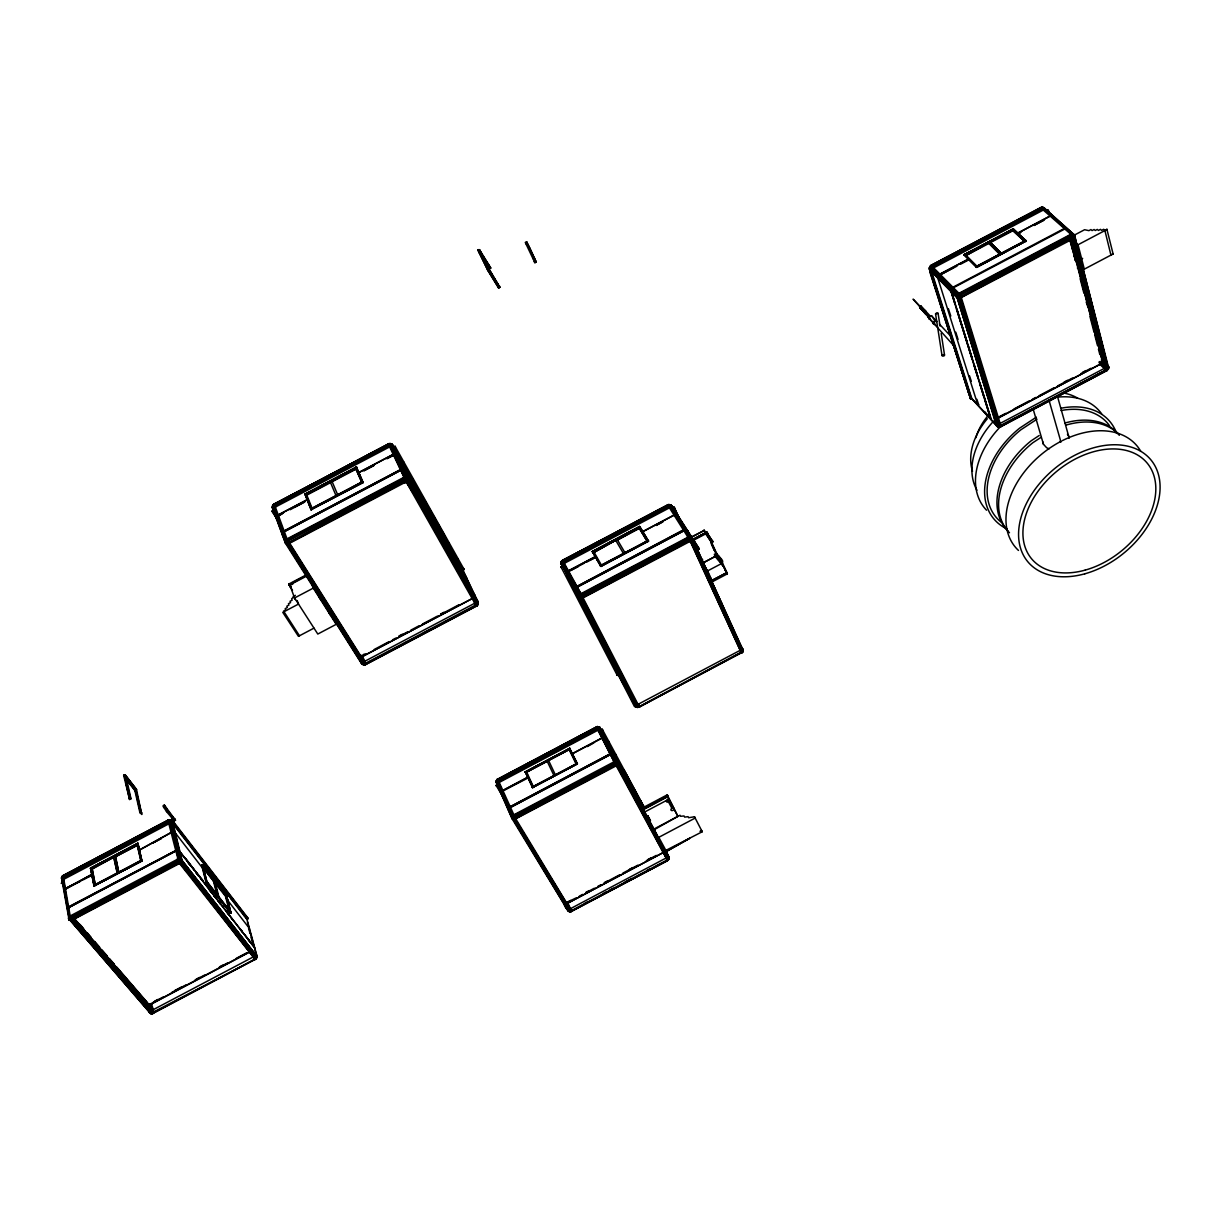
<?xml version="1.0" encoding="UTF-8"?>
<svg xmlns="http://www.w3.org/2000/svg" width="1221" height="1221" viewBox="0 0 1221 1221"><rect width="100%" height="100%" fill="white"/><g stroke="black" fill="none" stroke-linecap="round" stroke-linejoin="round"><path stroke-width="1.5" d="M695.909 551.648L689.01 536.736L668.803 505.082C667.49 503.266 666.864 507.081 668.787 505.723C666.025 505.509 670.482 503.479 671.581 505.631L692.215 537.82L690.552 541.315L741.529 653.189L690.369 541.651L686.614 541.346M725.289 569.764L724.664 568.528L726.388 572.039L724.938 569.78M719.093 558.928L719.627 559.874M722.939 565.476L722.237 563.995L723.32 566.117M724.145 567.628L723.427 566.223L724.572 568.36M725.076 569.184L724.48 568.635M617.795 762.163L617.795 764.148L616.223 765.826L615.796 765.155L514.743 818.97L570.344 911.049L571.687 911.354L515.781 818.833M623.473 770.359L630.86 785.881L631.929 785.317L623.748 770.039L644.001 808.531L637.423 797.862M129.991 798.107L124.435 774.862L129.64 798.213L130.998 798.763L129.579 799.511L123.642 775.289L135.073 789.804L136.172 793.894M639.529 706.623L638.339 704.181L639.529 706.623L637.423 707.493L635.53 706.318L560.958 562.347L562.683 560.897L561.507 561.156L561.034 563.293L578.907 596.214L583.073 597.893L690.43 541.193C696.184 536.446 686.217 536.568 687.408 537.423M290.171 543.956L364.179 661.37L365.247 664.789L361.706 663.644L360.332 660.118M718.62 557.448L718.085 556.12L718.787 557.615M61.554 878.677L62.836 876.266L61.554 878.021L69.109 919.993L72.36 920.313L152.274 1012.728C156.41 1016.086 149.679 999.755 151.633 1003.952L249.786 952.014M68.452 918.284L150.595 1013.506L256.196 958.729L257.082 956.776L180.769 858.928L177.442 859.294L70.177 915.964C66.682 917.337 69.414 921.962 72.436 920.085L179.548 863.491L169.368 819.657L179.533 863.461L255.143 959.401M423.275 497.649L422.558 497.283L429.853 512.545L428.892 512.82L451.007 552.106L452.121 552.258L451.526 551.098M452.289 552.075L445.1 536.813L422.558 497.283L422.039 498.29L429.029 512.988M583.15 598.046L580.021 598.305L578.891 596.916L580.875 593.727L688.201 537.057L690.43 541.193L667.582 504.838L561.996 560.653L583.073 597.893L639.026 706.272M562.332 560.637L561.66 561.904L579.563 594.81L583.073 597.893L582.249 598.061L579.273 597.374L581.196 594.291L688.552 537.606L692.048 537.82M61.447 878.082L61.798 876.968M202.93 865.216L201.786 865.735L206.059 882.478L230.769 913.125L230.326 912.011M327.167 483.791L305.876 495.009L304.914 494.139L305.983 494.368M498.305 779.731L497.161 779.425L513.095 816.04L571.52 911.446L667.521 860.637L668.925 857.127L666.223 851.678M721.825 563.232L722.145 563.934L721.458 562.591M723.015 566.269L722.13 564.331L722.969 566.239M724.48 568.452L724.114 567.353M570.94 911.583C569.123 911.721 563.659 907.722 564.224 902.731L567.902 903.067L663.354 852.502L567.902 903.067M617.734 763.98L618.04 762.866M169.49 819.703L168.116 820.924L179.136 863.644L181.441 859.263L172.039 820.924L169.688 819.84L171.825 820.436M624.282 770.466L643.91 807.249M724.084 567.322L723.305 566.422M724.923 569.612L725.656 570.451M711.98 580.83L712.515 581.684L727.365 573.839L726.419 571.672M453.388 552.686L461.736 567.567L478.144 602.197L477.854 603.861L365.079 663.568C364.285 665.292 367.033 664.651 364.972 663.4L289.423 543.589C285.867 546.138 283.119 540.445 286.996 538.919L403.815 477.38L407.997 477.655L406.181 481.852L289.53 543.314L287.24 539.514L274.206 503.891L389.987 443.559L405.616 476.877L406.166 481.837L475.778 604.929C477.64 609.248 472.466 599.404 475.824 605.128L477.121 605.708L477.915 601.541L405.219 471.306M388.858 445.253L388.202 443.864L406.15 481.837L388.98 443.559L274.603 504.075L273.763 506.272M596.626 727.197C598.458 726.113 603.464 728.189 596.993 727.167M570.115 908.683L571.107 910.851L667.139 859.966C671.642 859.645 666.254 852.06 665.353 850.518M691.651 540.598L692.215 537.82L743.131 651.114L638.308 707.081L634.447 706.516L566.636 574.572L567.399 574.175L636.843 707.325M692.338 539.178L692.139 537.698M93.819 885.82L94.551 885.011L91.224 868.192L90.43 868.223L137.881 843.238L141.88 860.805L137.805 843.223L90.491 868.192L94.032 886.08L141.88 860.805L93.834 885.927L141.804 861.126L137.805 843.223M137.317 844.276L137.607 843.299M697.786 549.313C700.152 546.184 698.137 552.762 696.611 547.481M123.87 775.442L125.32 775.03L136.218 789.163M356.166 467.139L362.973 482.753L311.004 509.661L311.233 508.577L362.255 481.73L363.095 482.341L356.44 467.002L355.952 468.055M356.669 468.254L356.44 467.002L304.945 494.078L311.004 509.661L363.156 482.188L310.928 509.584M706.089 534.203L707.646 533.379L706.089 534.203L711.385 542.338L712.85 541.361L711.385 542.338M569.383 748.641L577.396 763.812L532.417 787.606L532.905 786.69L525.274 771.748L532.463 787.667L577.396 763.934L569.642 748.275L569.337 749.221M569.856 748.519L525.305 771.977L569.719 748.259M601.098 566.422L592.368 551.404L593.07 552.289L639.819 527.609L639.712 526.495L648.534 541.086L601.098 566.422L592.368 551.404L639.651 526.465L592.246 551.648M639.285 527.441L639.59 526.48L648.473 541.147L600.656 566.361M721.153 563.537C702.457 543.024 729.288 562.118 721.077 562.652C723.87 567.139 718.421 551.404 716.788 555.631L702.64 563.095L717.49 555.265L706.898 532.097L691.88 539.987L706.745 532.081L708.272 535.5M1025.045 240.812L1026.296 240.873L976.388 267.262L976.708 266.3M1012.987 229.609L1013.277 228.663L1013.369 229.914L989.987 242.002L1001.663 253.678L989.987 242.002M741.437 653.128L743.177 650.549L740.262 644.795M497.283 779.257L496.81 780.738L512.255 816.01L515.521 818.955L616.697 765.582L621.55 774.541M931.119 265.293L1041.94 207.219L1072.45 233.837C1074.648 238.644 1072.633 239.224 1070.878 234.34L1040.521 207.601L931.119 265.293L958.958 293.284L961.37 297.573L956.592 296.84L929.593 269.108C929.242 266.743 931.425 265.049 929.99 267.521L957.02 295.223L961.339 297.558L1000.777 425.503L999.236 427.014L996.321 425.412L956.699 296.031L958.958 293.284L1070.817 234.279C1073.763 232.173 1076.876 237.332 1073.32 238.69L1107.142 370.406L1000.365 426.617L996.611 425.976M639.056 706.822C628.494 705.372 642.246 708.531 638.201 706.516L582.249 597.878L690.124 540.537M1098.9 362.164L1107.142 370.406L1000.961 426.694L1001.159 425.366L999.251 423.84L1000.777 425.564L1000.289 426.968L999.19 426.587M476.999 605.814L477.533 604.349M925.304 311.309C927.166 312.958 922.786 313.019 925.381 310.577L924.282 311.157L925.06 313.507L929.944 318.727M920.115 306.959L913.094 299.145L920.42 306.7M496.321 782.554L496.123 782.035M567.551 910.194C569.841 911.873 572.618 911.98 568.36 911.019L512.515 818.207L514.102 816.269L614.682 763.049L618.253 762.637L616.712 765.155L616.132 765.72L615.567 761.339L598.076 727.182L597.252 726.556L596.489 727.792M929.303 268.681L929.517 267.216M152.625 1012.636L152.747 1013.644L151.786 1010.454L73.504 919.825M1070.786 232.021L1074.938 235.851L1073.32 238.69M583.073 597.893L579.136 595.497L561.248 562.576L562.438 561.202M563.308 561.172L562.652 560.195L669.673 504.716L671.046 505.219L691.284 536.874L690.445 541.178L689.819 536.584L669.596 504.945L667.979 504.884M561.019 563.98L560.943 562.957L618.375 674.816L617.277 675.411L616.758 674.45M742.17 652.548C742.627 648.885 743.696 656.013 740.018 650.228M256.975 955.616L255.815 959.111L254.182 959.034L253.922 956.592L151.786 1010.454M364.423 664.926C368.162 661.507 357.494 654.578 365.873 653.876M1074.526 236.981L1074.083 237.698L1074.48 235.302M497.649 779.715L496.199 780.952L511.858 816.605L515.521 818.955L511.66 817.231L496.23 781.959L497.878 779.425M62.225 876.556L62.21 877.441L62.775 876.586M1073 239.24L1072.114 239.637L1105.387 367.597C1107.737 373.962 1111.247 362.164 1107.065 369.383L998.473 426.541L997.084 426.404L970.085 396.901L970.13 395.451M1108.256 369.124L1108.637 366.697M477.945 603.647L477.426 605.387L475.839 605.112L472.481 597.618M569.307 748.916L576.404 763.69L532.585 786.782M134.982 789.682L136.523 789.773L135.409 790.536L123.642 775.442L125.244 774.953L136.477 789.392L141.789 814.514L135.775 789.27L136.523 789.773M136.279 789.346L134.875 790.567L139.911 812.652L141.483 813.201M405.418 481.242L407.066 481.471L476.541 604.487C474.389 607.173 479.777 603.876 477.915 601.541M150.214 1012.728L152.167 1013.766L153.403 1012.316M355.906 467.674L362.042 482.036L355.998 467.368M666.101 857.829L666.819 860.179L667.979 860.347L668.269 858.821L617.414 764.789L615.247 764.56L615.72 765.872M275.397 505.006L273.535 504.349L286.218 539.453L289.316 543.421L285.012 541.651L272.39 507.188L272.665 505.54L274.374 505.036M364.972 663.4L361.538 663.583L285.378 543.131L272.451 507.967L273.336 504.731L274.618 504.685M138.049 844.306L138.019 843.482L90.461 868.375M682.524 523.763L682.203 524.297M970.085 396.901L969.581 394.719M246.154 917.765L246.245 916.62M254.853 959.202L256.532 957.401M256.196 958.729L257.036 956.196L246.734 918.467L172.985 823.213L174.145 822.603L247.832 917.887L247.024 919.55L173.26 824.297L174.145 822.603M168.147 820.024L63.156 875.533L70.177 915.964L72.436 920.085M408.562 480.586L408.47 478.266L392.552 444.719L390.705 443.772M648.549 541.025L647.451 540.872L639.255 527.35M480.57 251.45L479.059 252.228L487.698 269.963L497.97 286.691L499.481 285.897L499.481 287.561L488.308 269.353L489.148 269.322L499.633 287.454L498.611 288.019L487.652 270.116L489.102 269.169L499.847 287.149M489.102 269.658L478.953 249.649L488.598 269.032M488.919 269.475L487.881 270.513L477.915 250.152L479.639 249.786M1108.347 369.383L1108.363 366.926M618.223 674.343L635.53 706.318C637.759 707.31 640.628 706.944 636.721 706.852M475.839 605.112L477.716 604.883L477.67 603.342L408.211 480.158L404.746 479.532M1106.959 370.528L1107.752 368.788L1074.037 238.171L1072.679 237.881M723.229 566.162L722.573 564.774M715.781 554.242L716.513 553.159M716.544 553.327L716.696 554.059M561.034 563.293L563.003 560.683M496.123 781.44L496.626 780.066M496.23 781.959L498.015 779.761L598.794 727.197L599.969 727.701L644.306 809.691M476.923 604.96L475.854 605.83L477.106 605.402M569.78 748.916L525.61 772.16M177.411 859.141C174.878 859.935 179.182 859.813 179.548 863.491L179.991 858.775L169.963 819.657M968.94 394.062L929.425 269.398L929.944 267.826M403.815 477.38L406.166 481.868L406.517 476.938L391.102 444.001L388.889 443.65M701.434 559.829L702.624 559.477L701.541 560.195M256.486 958.393L254.975 959.523L255.8 957.691L181.029 862.469L178.48 862.27M742.734 652.014L742.979 649.496L740.079 644.856M668.635 859.569L668.742 856.577L665.521 850.61M253.861 956.44L254.517 958.806L257.021 956.226L181.99 860.347L180.098 859.431L69.643 917.078L68.666 918.864L72.253 920.176L69.46 916.437L62.836 875.732L64.362 876.129L62.454 876.113L61.889 877.395L68.925 917.002L72.36 920.313M930.066 266.575L929.7 269.841L956.715 297.573L961.4 297.741M929.349 267.552L956.699 296.031L961.339 297.558L930.585 266.605M1013.277 229.548L963.857 254.792L965.094 254.853M1000.64 426.785C1002.029 424.481 997.74 429.456 996.809 425.778L957.218 297.939L957.523 295.65L959.401 293.788L1071.275 234.768L1074.19 234.737L1073.244 238.522L1073.198 233.944M272.451 507.967L272.512 506.227L274.328 504.517L389.316 444.078L391.895 444.261L407.326 477.213L406.181 481.837M137.912 843.909L90.629 868.513M272.665 505.54L285.195 540.857L289.316 543.421L285.607 540.109L273.336 504.731M690.445 541.178L690.598 536.63M596.81 727.151L616.101 765.704L616.3 761.339L598.794 727.197L597.252 726.556M1040.521 207.601L1044.993 209.066L1042.978 208.547M1108.088 369.505L1108.225 367.674M668.085 860.118L668.269 858.821L667.353 860.362M578.907 597.191L578.785 598.107M668.971 504.441L667.765 506.043M742.917 651.541L742.826 648.9M929.792 271.81L931.76 271.962L971.809 398.55L970.664 399.16L929.792 271.81L933.165 266.941L932.829 265.888L1042.398 208.119L1043.222 208.867L1043.512 209.951L933.928 267.72L932.829 265.888M740.765 652.136L740.094 652.899M61.569 877.456L62.454 876.113M61.554 878.021L168.971 820.268M63.568 876.129L64.545 876.022M272.497 505.937L273.016 504.914M499.633 287.454L488.247 269.139L499.755 287.317M488.766 269.383L487.576 269.948M1026.296 240.781L976.556 267.185L963.98 254.624M997.725 418.376L1099.953 364.362L1102.212 360.378L1071.107 240.491L1070.207 240.644M668.635 505.479L667.963 505.937L668.787 505.723M477.029 605.448L477.182 603.952L407.722 480.83L405.097 480.402M478.083 604.136L476.724 605.753M1040.643 208.455L1041.452 207.417L1044.23 207.921L1074.19 234.737M561.095 562.133L561.691 560.973M721.611 603.769L720.955 602.777M451.251 550.595L450.442 551.022L443.94 537.316L445.238 536.782L422.802 497.252L429.792 512.469L423.061 497.39M497.252 779.517L497.1 780.768L497.68 780.25M179.563 863.461L180.769 858.928L171.383 820.588L169.261 819.84L170.223 819.703M929.7 267.155L930.31 266.209M930.707 266.407L929.7 269.841M130.326 798.152L124.496 774.877L130.571 798.32M668.36 859.981L668.742 856.577M1040.628 207.891L1042.413 207.249M616.117 765.704L616.956 761.522L599.45 727.365L597.161 727.212M140.903 860.347L141.667 860.546M141.85 860.836L93.88 886.019M999.74 427.06L998.244 426.098L958.714 297.13L960.362 295.161L1072.801 235.928L1074.923 236.996L1108.622 367.765L1107.142 370.116M1107.523 369.688L1108.393 369.154M247.405 921.992L256.883 956.806L254.533 958.79L255.235 959.492L180.403 863.079L178.815 863.003M725.289 570.604L725.305 569.566M930.433 316.254L920.955 306.074L920.054 306.303L919.779 307.677L924.618 312.851M256.441 958.302L256.624 956.379L181.853 861.049L177.869 860.683M152.167 1013.766C149.466 1012.53 154.136 1013.827 150.687 1013.567M477.716 604.883L478.159 602.915L461.981 568.925M272.878 505.235L273.763 504.273M402.411 478.571L403.754 477.258M61.889 876.861L62.836 875.732M63.004 875.961L64.087 875.625M929.868 267.368L929.547 268.361M639.01 706.287L637.041 707.28M961.339 297.558L931.119 266.117L930.036 266.209L931.211 266.743M930.478 266.773L1041.269 207.936L1043.131 207.341L1044.703 208.409M256.074 958.454L256.303 957.05L181.517 861.767L178.159 861.477M693.879 541.483C692.414 536.782 695.985 549.481 698.366 549.603M496.703 779.898L497.512 779.257M1070.695 234.188C1067.673 237.103 1071.061 232.723 1071.702 235.424L1074.785 235.806M1000.762 425.534L997.725 426.526L971.061 397.725L930.997 271.169M612.805 762.789L613.965 761.675M614.575 766.055L617.399 764.728M1026.189 241.041L1013.125 228.739L1026.266 240.964L976.724 267.445L963.903 254.701M742.551 652.243L639.27 706.837M1107.386 369.139L1000.915 426.129M662.896 851.602L667.521 860.256L616.864 765.353L615.521 765.262M667.521 860.256L668.498 859.706M525.228 771.779L532.966 787.667L526.205 772.038M570.054 911.812C572.71 909.966 568.498 913.094 567.918 910.607L511.874 818.391L496.245 782.569L496.672 780.265L498.473 779.639M562.469 561.843L561.843 562.347L562.774 560.347M272.97 506.333L274.343 505.418M207.219 881.883L206.318 882.401L202.091 865.094L225.9 895.955L230.525 913.064L206.441 882.264L207.204 881.867L230.983 912.346M273.458 504.609L274.954 504.456M285.073 542.414L286.63 543.543L289.53 543.314M361.706 663.644L363.675 664.896L365.903 664.499L476.48 606.135M1041.376 207.891L1042.749 208.043M407.448 481.883L403.174 482.585M407.509 482.005L405.845 482.89M136.142 789.621L135.165 789.956M930.86 266.254L931.257 265.201M930.631 265.888L931.516 265.308M62.546 875.945L63.69 875.396M62.393 876.327L169.627 819.963M476.358 606.242L477.121 605.708M230.647 913.11L226.557 895.603L202.503 864.773L206.96 882.035L231.059 912.789M497.588 780.021L496.504 780.921L497.588 779.868M1105.02 368.04L999.236 423.885M1036.37 417.139L1019.611 428.174A75.733 52.961 -40 0 0 1006.974 528.937M1106.714 370.757L1107.355 369.856M1036.98 419.2L1020.848 429.807A72.924 51.007 -40 0 0 1000.869 521.947M497.161 779.425L498.168 779.227M1039.208 435.5L1031.089 440.857A73.504 51.084 -39.9 0 0 1007.813 530.814M1040.979 437.393L1032.829 442.735A73.596 51.099 -39.8 0 0 1009.492 532.768M667.734 859.34L667.078 859.752L616.208 765.689M668.024 860.149L570.756 911.309L571.611 911.095M670.68 504.853L668.375 504.807M639.773 800.823L640.46 800.472L644.184 808.317M226.465 895.665L202.182 864.865L206.532 882.203L230.769 913.125L226.541 895.603L231.028 912.911M254.456 958.653L256.7 955.097M741.178 652.09L743.04 650.015L692.414 538.949L691.01 537.912L688.873 538.293M475.778 604.929L478.052 602.09L408.608 478.83L406.7 477.533L404.075 477.96L287.24 539.514L285.378 542.902M689.499 838.369L666.422 851.434L689.544 838.476M430.143 512.164L429.334 512.545L422.359 497.603M613.461 754.639L644.825 811.934L668.879 799.19L667.612 796.809L677.899 816.376L654.364 829.624L653.998 828.922M640.292 800.564L643.91 808.439L632.066 785.729L631.364 786.11L635.225 793.635M206.96 882.035L202.625 864.819M657.264 837.499L656.257 838.674L657.524 838.003L653.876 830.906M192.262 848.839L193.391 848.229M177.93 860.652L70.62 917.353L69.2 919.917M1005.02 423.611L1015.124 418.269M1023.549 413.827L1033.638 408.486M1042.062 404.044L1045.42 402.258M1048.793 400.488L1052.151 398.702M1055.524 396.932L1063.949 392.475M1067.307 390.705L1082.462 382.692M1092.551 377.35L1100.976 372.909M178.281 861.431L71.001 918.116L69.734 919.779L150.214 1013.186L152.274 1012.728M178.693 862.194L70.513 920.069L151.847 1013.674M179.121 862.896L71.383 920.207L151.557 1013.064L153.48 1012.835M186.325 859.263L183.73 856.638M186.035 859.401L183.532 856.745M203.098 866.422L202.335 866.834L213.446 881.15L217.506 896.733L218.254 896.336L214.209 880.753L213.446 881.15M199.954 877.411L254.716 947.786M200.809 877.792L202.808 880.356M200.992 878.525L201.877 879.669M214.209 882.096L214.957 881.699L219.032 897.359L218.269 897.756L214.209 882.096L225.427 896.199L229.853 912.942M230.891 898.717L232.005 898.137M631.7 698.565L575.381 589.758L575.32 590.598M240.522 911.171L241.636 910.576M637.973 704.38L740.033 650.396M515.705 818.864L497.832 779.319L596.352 727.212L599.129 726.953M498.29 780.692L596.993 728.494L597.908 730.234L499.191 782.447L498.733 781.684L498.29 780.692L498.748 781.455L530.525 764.651M538.888 760.225L548.916 754.929M562.301 747.847L570.665 743.421M580.692 738.125L597.42 729.273M639.407 707.096L741.925 652.121L691.239 540.827L689.819 540.644M498.733 781.684L597.481 729.456M501.51 792.231L497.619 785.79L496.535 786.37L496.108 785.362L497.191 784.798M601.175 729.792L602.258 729.227L644.795 808.226M246.734 918.467L247.832 917.887M601.678 730.753L602.747 730.189L602.258 729.227M525.244 771.901L569.81 748.336M555.25 774.587L548.58 760.5L569.123 749.618L526.022 772.481L525.61 771.794M502.777 790.643L528.189 777.197M572.145 753.937L601.968 738.171M503.006 790.949L528.479 777.716L528.098 776.999L502.686 790.445L503.083 791.147M587.332 746.58L593.864 742.887M607.661 741.864L608.745 741.3M532.417 787.163L577.029 763.568M532.371 787.423L577.335 763.751M508.623 810.942L508.699 810.088L512.515 817.383M614.712 754.929L615.781 754.364M73.565 918.223L147.71 1003.494L73.947 918.009M254.121 947.175L179.96 851.632L175.473 851.19L68.681 907.615L175.473 851.19M154.594 1001.205L157.921 999.45M174.557 990.643L181.212 987.133M196.184 979.211L199.511 977.456M219.459 966.895L222.787 965.124M153.129 1002.319L163.11 997.038M171.428 992.642L186.401 984.721M194.704 980.326L204.685 975.045M219.658 967.124L227.976 962.728M236.294 958.332L246.26 953.052M151.435 1003.723L249.603 951.785M598.229 726.693L599.999 727.716L618.024 762.866L616.956 761.522L614.041 761.797L513.476 815.018C509.905 816.33 512.484 821.168 515.598 819.077M497.832 779.319L596.352 727.212L615.063 763.766L514.499 816.986L513.171 818.574L568.955 911.202L570.787 911.66M615.796 765.155L513.934 818.833L570.543 911.797M255.418 958.897L152.762 1013.232L150.397 1013.247M153.068 1013.415L255.433 959.248M624.129 772.771L623.321 772.969L624.404 773.275M642.307 803.616L641.269 804.166L641.773 805.143L642.811 804.578M667.246 794.825L642.704 807.829L643.391 809.172L667.948 796.153L667.246 794.825L677.899 816.376M643.253 808.882L648.107 806.318M656.196 802.029L660.851 799.083M668.146 796.519L643.589 809.538L644.459 811.232M667.979 800.945L669.413 800.182L673.855 808.577A1.618 1.129 -28.1 0 1 672.16 810.576A1.618 1.129 -28.1 0 1 671.26 808.851A1.618 1.129 -28.1 0 1 673.855 808.577M669.551 800.503L669.902 801.159M653.143 829.486L680.021 815.246L680.57 816.284L684.035 815.964L684.66 817.124L688.049 816.666L688.613 817.719L694.49 816.773L695.176 818.055L655.799 838.919M699.969 831.303L701.556 830.463L702.243 831.745L664.132 851.296M571.459 910.668L567.46 902.166L570.802 900.396M585.882 892.414L589.224 890.628M604.288 882.646L607.646 880.875M629.41 869.352L632.753 867.566M647.832 859.584L651.175 857.814M575.976 897.969L567.46 902.166M579.319 896.183L582.661 894.413M586.019 892.643L594.383 888.201M597.741 886.431L601.083 884.66M604.426 882.89L619.49 874.908M622.847 873.122L637.911 865.14M646.275 860.713L656.318 855.387M570.207 908.821L666.117 857.997M584.691 903.418L588.064 901.632M603.189 893.619L606.547 891.834M609.92 890.048L613.278 888.262M625.045 882.035L631.776 878.464M646.901 870.451L650.274 868.665M571.352 911.232L667.429 860.698L669.047 858.195L665.338 851.129M274.206 504.105L388.278 444.032M276.633 503.571L286.645 498.29M295.009 493.895L303.357 489.499M306.7 487.744L310.042 485.973M313.385 484.218L321.734 479.822M325.076 478.067L333.425 473.656M336.767 471.901L340.11 470.146M348.458 465.75L351.801 463.98M366.849 456.074L375.198 451.663M274.664 506.135L389.056 445.894L389.621 446.917L275.29 507.127L274.298 505.158L388.614 444.963L389.194 445.986M276.602 505.28L303.495 491.117M313.583 485.805L316.941 484.035M325.335 479.609L332.066 476.068M277.518 519.993L272.451 511.935L272.1 510.973L273.351 510.302M393.773 446.901L395.024 446.23L464.163 569.52L462.973 570.146L446.123 540.186M304.945 494.307L356.578 467.109M305.006 494.398L356.624 467.216M272.451 511.935L273.702 511.278M305.235 494.551L356.639 467.49M394.2 447.817L395.467 447.161L395.024 446.23M305.525 494.658L356.547 467.796M330.448 482.066L355.021 469.123M356.074 469.154L361.965 482.692L355.677 468.467L356.074 469.154L332.265 481.685L331.868 481.013L337.927 495.36L337.53 494.688M307.6 499.404L278.144 514.911L278.647 515.766L281.914 514.041M358.547 472.573L393.101 454.365L393.574 455.235L386.996 458.699M278.22 515.109L307.677 499.587M358.623 472.756L393.193 454.563M278.571 515.583L283.47 512.988M294.917 506.959L303.098 502.655M363.873 470.65L373.748 465.445M386.904 458.516L393.574 455.235M290.094 509.737L304.807 501.984M363.95 470.833L373.824 465.644M276.557 519.078L277.411 518.635L276.633 519.261M310.912 509.05L362.683 481.791M310.867 509.355L362.942 481.929M402.381 462.362L403.632 461.706M404.868 479.487L288.034 541.04L286.584 542.994L363.675 664.896M405.311 480.326L287.439 543.269L363.385 664.01L364.82 664.651M405.754 481.135L288.385 543.406L364.957 664.178M411.965 479.426L413.202 478.769M415.796 487.438L415.048 488.064L415.873 487.637M418.421 494.017L419.246 493.574M422.649 499.45L423.473 499.023M422.878 500.061L421.962 500.32L423.244 500.717M424.526 505.494L424.939 507.188M306.532 575.488L292.078 583.104L292.582 584.126L290.079 585.439L290.69 587.683L288.721 584.096L306.288 574.832M289.148 585.286L306.837 575.976M291.132 586.828L290.69 587.683M433.699 519.123L434.523 518.681M299.466 635.775L283.593 611.095L285.683 609.996L285.21 608.638L287.301 607.539L286.828 606.181L288.919 605.082L288.431 603.723L290.522 602.625L290.049 601.281L292.14 600.183L291.651 598.839L295.345 595.299M335.439 622.328L336.202 624.343L317.796 634.05L294.582 597.969L313.293 588.11L310.348 580.219M933.592 266.666L1043.222 208.867M1046.412 210.317L1048.442 210.424L1049.282 213.599M1013.323 228.709L963.873 254.884L1013.384 228.892M439.438 531.471L440.262 531.043M1048.442 210.424L1047.236 211.065L1067.734 230.159M964.117 255.128L1013.369 229.166M988.644 243.574L965.918 255.555L988.445 242.857L1000.06 254.502L988.445 242.857M990.2 242.72L1013.018 230.693L1024.694 241.544L1013.018 230.693M940.063 273.977L968.268 259.111L968.635 259.966L960.347 264.346M1017.093 233.364L1050.197 215.903M940.216 274.145L968.421 259.264M1017.246 233.516L1050.365 216.056M941.94 273.825L953.555 267.689M1017.291 234.081L1020.603 232.341M1033.836 225.351L1043.772 220.116M942.093 273.977L957.02 266.102M1017.459 234.234L1020.756 232.494M1034.004 225.503L1043.94 220.268M938.674 277.808L937.865 278.235L977.96 405.296L978.738 404.884L976.876 399.282M1053.128 217.445L1053.937 217.017M1053.296 217.597L1054.105 217.17M447.97 543.482L449.175 542.841M976.403 266.361L1025.579 240.43M976.312 266.621L1025.899 240.476M976.281 266.911L1026.159 240.598M451.785 551.434L451.068 552.045L445.665 540.842M952.823 287.271L1064.102 228.586M919.779 307.677L920.955 306.074M313.98 628.128L298.428 636.324L282.784 612.362L298.504 604.074L297.237 600.564M924.541 311.92L924.77 312.744L919.962 307.585M456.929 559.416L458.134 558.775M925.9 312.179L920.451 306.135M1071.763 235.409L959.874 294.429L957.905 296.81L997.465 426.022L1000.289 426.968M925.381 310.577L926.144 312.942L925.06 313.507L919.505 306.837M1073.152 235.745L1084.599 229.716L1088.903 230.647L1090.933 229.563L1092.078 230.571L1094.108 229.502L1095.252 230.494L1097.297 229.426L1098.442 230.433L1100.487 229.35L1101.632 230.357L1103.677 229.289L1104.837 230.296L1110.866 254.823L1113.109 253.968L1083.134 269.78L1082.981 267.948M1000.548 426.663L999.083 426.007L959.614 297.375L1072.649 236.966L1072.984 237.774L960.515 297.527L999.923 425.763L1001.189 425.976M961.538 297.451L1073.854 238.4L1077.09 250.916M1070.13 241.056L1075.625 260.943M919.901 306.425L929.166 316.361L930.28 315.781M928.296 317.384L931.47 315.705L936.4 320.955L933.21 322.634L928.296 317.384L954.257 346.199M928.799 318.956L929.837 318.406L929.166 316.361M459.569 567.124L460.363 566.697M462.515 569.184L463.705 568.559L464.163 569.52M1104.837 230.296L1107.111 229.411L1076.846 245.39L1076.693 243.559M1076.922 259.401L1075.564 259.31M1079.44 260.088L1082.676 258.379M1077.349 267.994L1078.158 267.674M474.099 594.566L404.914 470.68M398.992 636.004L402.335 634.233M440.644 614.01L443.986 612.255M374.191 649.48L389.194 641.574M392.521 639.819L395.848 638.064M399.175 636.309L407.509 631.913M410.836 630.143L419.169 625.747M422.497 623.992L437.5 616.086M440.827 614.331L459.142 604.654M362.79 656.318L472.786 598.275L362.79 656.318L359.829 655.875M364.285 661.538L474.893 603.159M367.368 662.896L370.711 661.126M380.769 655.814L389.133 651.404M397.497 646.993L400.854 645.222M404.197 643.452L407.555 641.681M410.897 639.911L419.261 635.5M422.619 633.73L437.683 625.778M446.047 621.367L456.105 616.056M464.468 611.645L474.511 606.333M365.415 664.087L476.129 605.647M365.674 664.422L476.388 605.891M562.744 560.454L667.75 505.021M600.381 541.605L603.739 539.835M563.858 562.454L564.316 563.354L669.551 507.799L668.559 505.982L563.339 561.523L563.812 562.423L669.123 506.883M617.277 675.411L560.927 566.803L562.087 566.193M681.196 522.496L674.084 507.081L670.298 507.173M562.591 567.124L561.431 567.734L560.927 566.803M674.648 507.967L673.488 508.577L676.495 515.109M592.383 551.8L639.804 526.77M592.643 551.923L639.773 527.045M615.659 540.231L594.123 552.365L615.659 540.231L623.336 553.281M639.361 528.449L617.444 540.018L639.071 527.838L647.267 541.452L639.071 527.838M128.8 798.519L129.609 798.091M568.467 570.985L595.558 556.684M642.444 531.929L674.236 515.14M570.283 570.558L584.615 562.988M590.979 559.615L595.756 557.097M656.013 525.305L662.698 521.764M570.375 570.741L578.342 566.529M586.309 562.332L595.863 557.28L595.466 556.501L568.375 570.787L568.788 571.581M656.12 525.473L662.805 521.947M678.082 515.735L677.304 516.147L678.189 515.918M566.727 574.755L567.506 574.358M1087.987 307.249L1086.202 302.075M600.717 565.415L647.71 540.598M600.549 565.781L648.137 540.659M600.503 566.056L648.382 540.781L600.549 566.269M139.911 812.652L141.773 812.469M683.699 530.082L576.907 586.462L683.562 529.777L684.081 530.677L577.243 587.087L684.081 530.677M164.347 805.036L163.141 805.662L163.416 806.776L166.499 811.553L174.313 820.878L175.503 820.253L164.347 805.036L167.704 810.912L175.503 820.253M163.416 806.776L164.621 806.15M164.057 807.615L165.262 806.989M166.499 811.553L167.704 810.912M688.934 538.278L581.578 594.978L580.021 598.305M690.216 537.499L704.425 530.372L690.43 537.957M689.346 539.026L582.005 595.711L580.57 597.496L637.835 707.493M689.743 539.804L581.379 597.741L637.438 706.715L638.629 707.28M691.437 540.43L707.005 532.203L707.478 532.921L692.49 540.842L697.74 549.16M708.027 534.157L706.471 534.981L705.921 533.745M63.156 875.533L168.345 820.13M171.947 818.604L173.153 817.963M1093.863 332.188L1094.642 331.776M89.805 862.682L93.178 860.912M108.333 852.899L111.706 851.129M152.121 829.776L158.852 826.22M969.917 398.336L971.061 397.725M167.949 821.962L168.834 823.839L63.645 879.395L62.988 878.616L62.79 877.502L167.949 821.962L168.574 822.756M175.229 819.138L174.038 819.764L174.313 820.878M62.988 878.616L168.208 823.046M173.672 820.054L174.862 819.428M62.21 881.73L61.248 883.455L62.408 882.844M91.331 868.986L137.439 845.237L115.537 856.806L118.849 872.633L115.537 856.806M92.216 869.154L95.314 885.027L92.216 869.154L113.614 857.111L117.323 873.397L114.408 859.386M977.823 405.128L978.586 404.731M92.369 874.267L65.293 888.567L80.052 881.516M171.001 832.737L139.637 850.045M65.72 889.086L81.609 880.463M87.973 877.09L92.75 874.572M152.961 842.765L161.325 838.354M83.242 879.837L92.796 874.785L92.323 874.053L65.69 888.873M153.007 842.978L161.37 838.568M174.618 833.394L175.381 832.981L202.701 868.299M181.99 835.576L183.135 834.966M94.093 885.133L141.056 860.317M93.864 885.53L141.422 860.408M990.597 418.513L950.9 290.98L954.807 303.556M991.101 419.062L951.403 291.514L955.326 304.09M1102.181 360.378L1070.542 239.988L1072.221 239.743L1069.214 239.789M68.773 907.111L175.503 850.716L68.544 906.852L68.895 907.875M1064.132 382.097L1067.475 380.326M1082.554 372.359L1085.912 370.589M703.601 564.621L707.615 570.909L722.527 563.034L727.365 573.839M998.885 416.941L1005.585 413.4M1013.964 408.974L1029.044 401.007M1032.386 399.236L1035.744 397.466M1039.086 395.696L1054.166 387.729M1057.523 385.958L1072.603 377.991M1080.967 373.565L1091.025 368.254M997.618 418.055L1099.953 364.362M181.41 854.532L179.197 851.205L200.397 877.273M477.96 250.259L479.502 249.679L490.796 268.04L489.27 268.834L479.059 252.228M526.572 241.758L525.274 242.445L534.92 262.729L536.217 262.042L526.572 241.758L527.121 242.582L525.808 243.269M526.358 244.414L527.655 243.727L530.021 248.443L535.683 260.912L534.386 261.584M489.728 267.063L478.983 249.618L477.884 250.076L488.629 267.491L490.094 267.063L490.796 268.04M487.652 270.116L489.194 269.169M487.82 270.406L488.675 269.963M528.708 249.13L530.021 248.443M533.272 258.867L534.569 258.18M711.874 580.341L726.831 572.634L711.965 580.494L710.82 578.678M488.415 269.078L479.41 249.801M942.734 354.746C940.506 355.921 944.611 356.898 944.535 355.052L941.177 333.287M136.34 790.018L124.664 775.014M1000.716 425.381L996.321 425.412M719.062 558.333L719.947 559.859M638.949 706.165L636.049 706.593M1041.696 208.043L1043.726 207.646L1044.474 208.745M311.233 508.577L305.677 494.123M570.528 910.851L571.687 911.431M152.671 1013.567L153.495 1013.201M615.247 764.56L616.132 763.43L617.795 764.148L668.696 858.348L667.154 859.95L668.879 857.661M638.262 706.715L639.392 706.12M638.736 707.371L639.56 707.127L637.469 706.883M168.04 820.13L168.849 819.917M168.116 820.924L172.039 820.924M716.788 555.631L715.842 555.448M365.048 664.545L365.69 663.781M689.224 539.072L692.215 539.606L742.826 650.61L741.223 652.243L742.505 651.877L691.803 540.231L689.544 539.865M1001.159 425.366L999.19 423.702M999.968 427.06L1001.128 426.434M667.49 505.082L668.513 504.716M722.588 565.186L722.008 564.392M1072.435 237.042L1074.587 237.607L1108.332 368.742M1040.277 207.738L1042.078 207.631L1071.626 233.959L1073.228 238.507L1072.984 237.774M1040.872 207.662L1041.65 207.356M478.754 249.71L490.094 267.063M577.35 763.98L569.566 748.32M273.55 505.463L274.923 506.166M479.075 249.893L489.56 267.14M169.978 820.558L172.543 821.382L181.944 859.721L181.029 862.469L178.037 863.781M570.299 911.736L571.153 911.583M596.642 726.831L597.527 726.556M363.98 664.27L365.186 664.148M364.194 664.712L365.247 664.575M592.719 551.343L600.656 565.521M668.803 505.082L671.046 505.219M669.581 505.494L671.947 506.166L670.222 504.685M151.343 1013.674L152.259 1013.659M566.407 907.218L567.918 910.607L569.78 911.003M515.521 818.955L511.66 817.841M943.375 354.594L944.535 355.052M391.773 444.108L394.062 447.954M364.621 664.896L362.347 664.041M451.877 552.289L444.749 536.889M147.329 1003.693L151.633 1003.952M668.65 504.517L670.36 504.99L691.864 538.217M403.235 482.707L404.868 482.906M389.53 443.544L390.842 443.62M94.139 886.049L90.69 868.207L94.231 885.988M718.009 556.089L718.299 557.615M1041.94 207.219L1043.604 207.616L1074.648 235.21M361.996 664.102L365.064 663.552L363.125 664.255M72.253 920.176L68.574 917.643M244.475 915.765L245.803 916.208L244.505 916.055M570.421 911.675L568.727 911.339L566.178 905.814M920.649 306.135L925.915 311.569M362.622 664.483L364.026 664.88M390.14 443.589L391.895 444.261M149.573 1012.453L150.214 1013.186M149.771 1012.972L151.053 1013.705M716.117 553.952L716.147 553.281M571.52 911.446L571.245 910.545M497.924 778.983L596.184 727.029M1042.566 207.295L1043.787 208.577M170.513 819.779L172.543 821.382M658.18 837.896L617.673 762.423L616.513 761.935L513.751 815.597L512.194 818.864M391.193 443.727L392.552 444.719M149.298 1012.591L150.595 1013.506M245.558 915.735L246.566 917.719L245.848 916.712M1076.205 261.798L1080.493 265.69M970.1 396.184L969.443 395.314M1012.987 229.09L1025.869 241.514L1012.957 229.365M170.696 820.375L178.266 829.288M1101.785 359.997L1102.807 360.958L1101.663 359.844M1101.266 360.042L1105.738 364.407M1101.678 361.355L1105.6 365.155M1101.342 362.103L1105.28 365.903M1099.541 361.553L1107.05 369.2L1108.286 368.299L1074.587 235.394M1099.404 363.827L1104.807 369.063M965.704 254.853L977.121 266.59L964.422 254.579M964.224 254.533L976.357 266.483M1060.179 441.269L1060.957 442.078L1049.129 400.625M939.315 324.023L949.77 335.134M934.447 319.917L931.47 315.705M984.508 411.492L988.308 415.644M993.36 421.184L998.427 426.724M362.439 664.377L361.538 663.583M79.96 924.373L83.639 928.647M87.332 932.92L91.01 937.194M94.704 941.483L99.618 947.175M102.076 950.03L106.99 955.722M109.447 958.577L114.362 964.269M116.819 967.124L147.543 1002.731L148.443 1007.05M62.79 877.502L63.446 878.265M139.591 849.831L170.94 832.524L171.413 833.271M599.175 727.014L601.312 730.784M187.362 872.42L180.204 863.323L178.892 863.766M179.197 851.205L181.593 854.425M187.942 862.545L190.247 865.491M196.001 872.847L198.306 875.793M209.386 889.956L211.645 892.841M213.889 895.726L216.148 898.61M218.406 901.495L220.65 904.379M226.358 911.66L228.663 914.621M230.983 917.582L233.287 920.542M240.232 929.425L242.552 932.386M248.336 939.773L250.656 942.734M206.7 882.111L230.952 913.018M134.875 790.567L124.634 777.441L126.038 776.709L130.998 798.763M179.395 851.098L181.563 853.876M187.057 860.912L194.093 869.917M209.524 889.636L211.721 892.459M213.919 895.283L216.132 898.091M218.33 900.915L220.543 903.738M226.16 910.927L229.624 915.368M240.049 928.693L242.353 931.654M244.673 934.614L251.618 943.482M225.9 898.015L249.466 928.479M189.774 844.154L197.817 854.563M207.021 866.452L218.528 881.318M223.138 887.27L225.427 890.246M227.732 893.207L238.095 906.593M202.121 864.972L226.083 895.863M201.786 865.735L213.69 881.089M171.902 820.543L248.122 918.97M186.279 859.202L194.261 869.825M671.214 505.25L673.153 509.218M670.68 505.036L672.603 508.959M691.834 537.271L692.383 538.476M536.217 262.042L535.668 261.218L534.371 261.889L534.92 262.729M1067.413 434.203L1068.65 436.111A13.263 8.486 -15.8 0 1 1069.047 438.308M707.218 533.073L712.881 541.727M707.02 533.058L712.82 541.91L706.806 533.104M706.593 533.18L712.53 542.261M704.12 530.204L712.347 542.383M703.907 530.265L705.799 532.982M706.12 533.653L711.919 542.506M706.059 533.852L711.706 542.506M705.662 533.608L703.907 530.937M722.527 563.034L716.864 554.426L722.313 563.064M716.483 554.456L722.054 563.369M716.117 554.655L721.886 563.491M715.979 554.792L721.687 563.568M715.872 554.96L721.489 563.598M289.591 584.432L294.582 597.969M288.721 584.096L292.491 590.247M293.254 596.397L295.314 599.587M693.94 540.445L699.251 548.717M693.589 540.369L699.175 549.068M693.391 540.415L699.068 549.236M693.192 540.491L698.931 549.374L693.024 540.598M684.172 526.953L691.452 538.049M688.049 533.318L691.086 538.064M292.582 584.126L292.078 583.104M709.63 576.48L710.805 578.311M1033.088 408.852L1043.467 444.307L1046.672 447.741A13.263 8.486 -15.8 0 0 1049.297 448.733M719.581 599.893L721.672 603.25M719.703 600.228L721.672 603.662L709.905 577.777M362.026 663.903L285.851 542.612L287.607 540.247L404.456 478.678L406.791 478.296L408.516 479.471L478.189 603.922M313.293 588.11L336.202 624.343M282.463 535.18L285.47 539.957M274.725 512.896L276.74 516.117M272.1 510.973L278.174 520.634M940.048 326.022L938.094 313.324L936.583 312.912L935.561 313.904L942.032 355.632M935.561 313.904L938.094 313.324M583.272 597.786L562.957 560.851M311.904 508.15L312.317 508.821L306.502 494.398L306.914 495.07L330.632 482.585L330.235 481.898L336.263 496.199L335.867 495.528M639.377 526.694L648.275 541.514M639.27 526.968L647.603 540.628M496.108 785.362L506.257 802.441M508.989 810.759L510.943 813.98M528.815 844.093L531.73 848.916M533.684 852.136L535.637 855.356M550.564 880.188L552.518 883.409M553.189 884.34L556.12 889.178M558.073 892.383L560.027 895.603M68.559 918.909L69.505 920.405M305.555 494.597L311.676 509.783M617.154 539.407L624.862 552.518M533.15 786.232L526.694 772.115L547.176 761.278L554.105 775.823M362.973 482.753L356.257 467.048M593.818 551.755L601.297 564.911M592.292 551.449L600.732 566.361M413.537 493.513L406.303 482.005L408.211 480.158L408.425 478.144M395.818 450.274L443.879 535.47M392.704 444.917L432.539 516.025M435.332 520.848L437.118 524.175M439.865 529.075L443.544 535.592M429.975 512.179L452.319 551.938M397.695 455.28L466.712 578.021M429.655 512.316L452.121 552.258L444.902 536.889M413.98 485.866L415.827 489.163M398.611 458.837L400.381 461.965M404.487 470.909L408.821 478.586M413.156 486.095L414.926 489.423M430.403 516.91L439.514 533.073M441.33 536.309L450.549 552.655M471.932 590.628L474.832 595.07M575.961 763.629L569.123 749.618M572.435 754.456L572.054 753.754L601.861 737.972L602.243 738.69M620.268 676.48L624.603 684.477M618.757 674.679L633.47 701.877M644.505 808.638L623.641 770.069L644.215 808.485M647.664 815.659L650.457 820.466M647.389 815.689L649.19 818.726M636.065 794.825L605.647 738.491L604.914 738.873L658.211 837.285M637.621 797.71L640.353 802.853M640.262 802.655L642.078 806.028M647.237 815.735L650.274 821.092M658.806 837.331L666.483 851.541M647.069 816.055L650.183 821.84M598.885 727.273L600.686 730.631M617.857 762.301L657.509 835.759M613.278 754.746L617.75 763.049M410.973 481.44L416.895 492.414M627.869 780.463L618.238 762.637M181.914 859.569L182.341 860.927M643.208 805.311L644.429 807.6M667.46 799.953L671.901 808.333M694.49 816.773L702.243 831.745M647.74 815.964L650.442 821.016M647.481 815.933L650.076 820.71M666.345 852.731L668.04 856.013M647.145 815.567L649.786 820.741M639.422 801.037L641.727 805.539M614.041 761.797L614.957 763.812M245.986 916.116L246.489 917.139M488.629 267.491L489.27 268.834M497.97 286.691L498.611 288.019M479.243 249.832L488.949 269.185M642.734 532.539L642.338 531.745L674.129 514.972L674.526 515.766M461.782 569.642L469.062 584.951M446.001 540.491L451.755 552.243L429.38 512.484L422.466 497.359M436.477 525.228L433.012 517.887L433.821 517.445L440.979 532.341L440.155 532.768L437.973 528.144M365.873 664.316L365.476 663.369M674.084 507.081L681.181 522.603M693.894 540.094L694.459 541.315M707.615 570.909L712.515 581.684M696.733 550.152L699.679 556.623M709.691 578.159L712.041 583.302M714.682 589.117L721.413 603.876M691.223 538.583L687.545 530.54L688.43 534.065M720.649 602.853L722.985 607.966M728.433 619.902L729.99 623.305M711.126 542.277L716.895 555.082M710.881 542.292L715.369 552.289M711.385 544.017L714.316 550.564M566.758 902.395L569.764 909.157M1074.297 234.753L1075.045 236.401M272.39 507.432L272.756 508.653L272.512 506.227M716.422 553.907L716.895 555.036M305.616 493.94L311.508 508.562M305.128 494.001L311.279 509.645M305.021 494.032L311.172 509.691M361.431 655.28L364.179 662.347M360.561 655.433L362.622 660.744M358.928 657.157L360.653 661.629M329.517 612.942L330.281 614.972M328.815 611.843L329.578 613.858M319.383 596.932L320.146 598.946M318.666 595.802L319.429 597.817M933.21 322.634L933.729 324.221M560.866 563.476L561.217 564.621M929.364 268.895L970.664 399.16M930.112 270.162L936.98 291.819M939.27 299.038L945.558 318.895M948.992 329.731L956.425 353.205M957.569 356.807L969.001 392.918M948.366 308.623L950.793 316.041M955.784 332.204L958.058 339.453M969.459 375.717L971.321 381.318M953.342 287.805L1064.666 229.09M957.005 309.478L967.063 341.819M968.177 345.406L972.099 357.982M974.327 365.171L978.25 377.747M979.929 383.135L990.552 417.277M956.486 308.944L972.145 359.233M973.824 364.621L977.731 377.197M979.975 384.386L983.897 396.962M985.011 400.549L990.048 416.712M962.835 305.876L966.757 318.574M977.38 353.006L980.173 362.072M982.417 369.322L986.324 382.02M990.796 396.52L993.589 405.586M996.947 416.453L998.625 421.901M1057.615 396.886L1068.65 436.111M248.55 928.067L250.046 933.577M251.053 937.24L252.549 942.734M1042.398 208.119L1042.688 209.203M1047.618 209.691L1048.58 213.339M226.16 895.787L230.769 913.125M1070.329 240.949L1073.076 251.511M1073.992 255.036L1075.365 260.332M1080.158 278.754L1083.882 293.101M1089.956 316.514L1093.726 331.028M1094.672 334.661L1097.496 345.543M1098.442 349.16L1099.862 354.609M1100.548 339.148L1104.959 356.196M1078.036 244.749L1084.309 269.154M1106.882 229.212L1113.109 253.968M1070.741 240.812L1075.457 260.287M136.554 795.573L140.69 813.629M125.87 782.951L129.579 799.511M137.424 843.513L141.163 860.332M137.256 843.94L140.949 860.958L137.027 844.703M150.717 1003.631L152.747 1012.667M149.893 1003.815L151.419 1011.019M149.084 1003.845L150.595 1011.049M148.321 1003.708L149.832 1010.927M147.176 1002.929L148.031 1007.035M90.903 868.131L94.643 886.034M667.338 802.182A1.618 1.129 -28.1 0 1 666.742 800.564A1.618 1.129 -28.1 0 1 669.047 799.847A1.618 1.129 -28.1 0 1 668.849 801.709M1043.467 444.307A13.263 8.486 -15.8 0 1 1043.116 442.109M976.983 490.232A69.46 49.099 -40.2 0 1 992.994 421.794M1063.079 392.933A69.46 49.099 -40.2 0 1 1077.761 398.214M972.527 471.275A61.889 43.956 -40.3 0 1 987.301 418.757M975.93 437.698A50.259 35.836 -40.4 0 1 987.82 415.934M986.537 510.21A75.183 52.885 -40.1 0 1 1001.922 425.198M1056.852 397.237A75.183 52.885 -40.1 0 1 1101.708 413.904M1061.385 408.165A75.733 52.961 -40 0 1 1116.605 433.363M1061.049 410.561A72.924 51.007 -40 0 1 1109.538 425.732M1062.148 440.735A79.136 54.533 -39.7 0 1 1140.765 451.327M1018.482 550.442A79.136 54.533 -39.7 0 1 1060.5 441.59M1066.452 424.969A73.596 51.099 -39.8 0 1 1118.955 434.539M1064.666 423.107A73.504 51.084 -39.9 0 1 1119.321 435.241M935.576 324.176A2.137 1.603 -42.1 0 1 933.226 323.55A2.137 1.603 -42.1 0 1 934.553 321.001A2.137 1.603 -42.1 0 1 936.904 321.611M561.248 561.95L562.377 561.568L561.248 561.95M610.027 753.952L509.92 806.913L610.027 753.952M610.363 754.593L510.21 807.585L610.363 754.593M400.274 469.78L284.081 530.998L400.274 469.78M400.564 470.406L284.31 531.654L400.564 470.406M198.794 875.915L196.444 872.908L198.825 875.9M461.736 567.567L461.736 567.567M1085.225 570.1A75.015 51.282 -39.5 0 0 1148.854 465.293A75.015 51.282 -39.5 0 0 1034.019 497.329A75.015 51.282 -39.5 0 0 1085.225 570.1M1084.813 573.809A79.884 54.609 -39.5 0 0 1152.716 462.24A79.884 54.609 -39.5 0 0 1030.448 496.199A79.884 54.609 -39.5 0 0 1084.813 573.809"/></g></svg>
